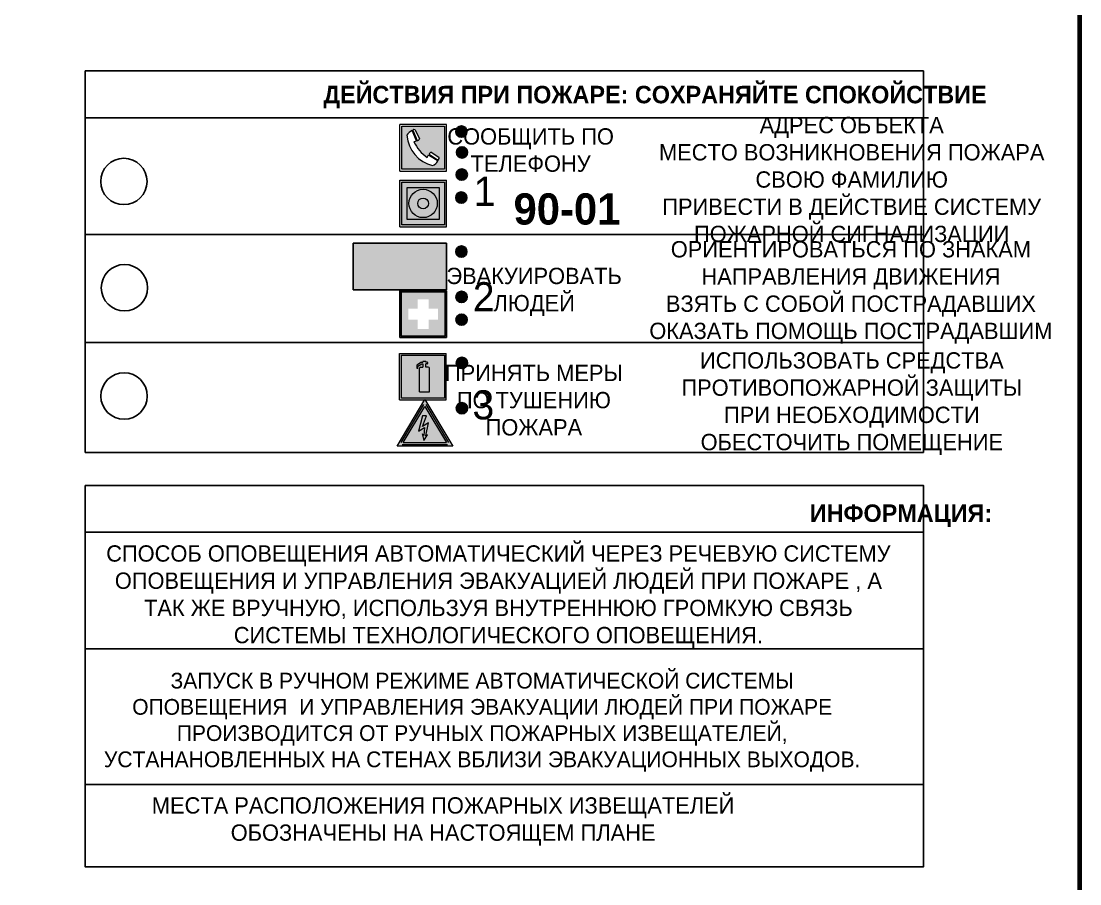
# Model space of a CAD drawing. Header units: millimetres. Extents: x 13114 to 67229, y 22859 to 38520.
# Drawn here: x 18285.4 to 18467, y 25637.4 to 25785.4 of the extents above; entities that cross this region are included whole.
import ezdxf

# ---------------------------------------------------------------- set-up
doc = ezdxf.new("R2010")
doc.units = ezdxf.units.MM
doc.styles.add('обычный', font='arial.ttf')

# ---------------------------------------------------------------- blocks, each defined once
blk = doc.blocks.new('A$C3E6D3DDE')
at = {"lineweight": 5}
h = blk.add_hatch(color=40, dxfattribs=at)
h.paths.add_polyline_path([(24.1, 1.45), (16.46, -11.35), (31.74, -11.35)])
h.paths.add_polyline_path([(24.09, -0.46), (30.03, -10.41), (18.14, -10.41)], flags=16)
h.paths.add_polyline_path([(24.54, -3.08), (23.41, -6.02), (25.13, -5.01), (24.33, -8.5), (24.82, -8.27), (23.79, -9.86), (23.4, -8.04), (23.8, -8.43), (24.04, -6.29), (22.39, -7.25), (23.44, -3.08)], flags=0)
h = blk.add_hatch(color=256, dxfattribs=at)
h.paths.add_polyline_path([(24.37, 0.03, 0.567511), (23.82, 0.03), (17.59, -10.4, 0.582454), (17.86, -10.88), (30.32, -10.88, 0.582149), (30.6, -10.4)])
h.paths.add_polyline_path([(24.09, -0.46), (18.14, -10.41), (30.03, -10.41)], flags=16)
h.paths.add_polyline_path([(24.54, -3.08), (23.41, -6.02), (25.13, -5.01), (24.33, -8.5), (24.82, -8.27), (23.79, -9.86), (23.4, -8.04), (23.8, -8.43), (24.04, -6.29), (22.39, -7.25), (23.44, -3.08)], flags=0)
h = blk.add_hatch(color=40, dxfattribs=at)
h.paths.add_polyline_path([(24.09, -0.46), (18.14, -10.41), (30.03, -10.41)])
h.paths.add_polyline_path([(24.82, -8.27), (23.79, -9.86), (23.4, -8.04), (23.8, -8.43), (24.04, -6.29), (22.39, -7.25), (23.44, -3.08), (24.54, -3.08), (23.41, -6.02), (25.13, -5.01), (24.33, -8.5)], flags=16)
at = {"color": 40, "lineweight": 5}
for p, q in [((16.46, -11.35), (24.1, 1.45)), ((24.1, 1.45), (31.74, -11.35))]:
    blk.add_line(p, q, dxfattribs=at)
at = {"lineweight": 5}
for p, q in [((17.59, -10.4), (23.82, 0.03)), ((24.37, 0.03), (30.6, -10.4)), ((18.14, -10.41), (24.09, -0.46)), ((24.09, -0.46), (30.03, -10.41)), ((23.44, -3.08), (22.39, -7.25)), ((23.41, -6.02), (24.54, -3.08)), ((25.13, -5.01), (23.41, -6.02)), ((24.54, -3.08), (23.44, -3.08)), ((24.33, -8.5), (25.13, -5.01)), ((22.39, -7.25), (24.04, -6.29)), ((23.8, -8.43), (23.4, -8.04)), ((23.4, -8.04), (23.79, -9.86)), ((23.79, -9.86), (24.82, -8.27)), ((24.04, -6.29), (23.8, -8.43)), ((24.82, -8.27), (24.33, -8.5)), ((17.86, -10.88), (30.32, -10.88)), ((18.14, -10.41), (30.03, -10.41))]:
    blk.add_line(p, q, dxfattribs=at)
at = {"color": 50, "lineweight": 5}
blk.add_line((31.74, -11.35), (16.46, -11.35), dxfattribs=at)
blk = doc.blocks.new('A$C456E1F9C')
at = {"lineweight": 5}
h = blk.add_hatch(color=242, dxfattribs=at)
h.paths.add_polyline_path([(0.51, -1.47), (0.51, -13.26), (12.29, -13.26), (12.29, -1.47)])
h.paths.add_polyline_path([(5.42, -4.95, -0.254479), (4.78, -5.4), (3.52, -2.53, -0.209735), (4.23, -2.4)], flags=16)
h.paths.add_polyline_path([(8.53, -8.6), (10.87, -10.17), (10.54, -10.76), (8.03, -9.13, -0.192251)], flags=16)
h.paths.add_polyline_path([(4.61, -5.49, 0.005518), (3.87, -5.72, 0.128647), (7.49, -10.01, 0.00809), (7.83, -9.33), (10.47, -10.97, -0.16736), (8.99, -12.25, -0.327862), (1.95, -3.95, -0.166952), (3.36, -2.62)], flags=16)
at = {"color": 242, "lineweight": 5}
for p, q in [((0, -13.77), (0, -0.97)), ((12.8, -0.97), (0, -0.97)), ((4.61, -5.49), (3.36, -2.62)), ((3.52, -2.53), (4.78, -5.4)), ((4.23, -2.4), (5.42, -4.95)), ((12.8, -13.77), (12.8, -0.97)), ((10.81, -10.12), (8.53, -8.6)), ((7.83, -9.33), (10.47, -10.97)), ((8.03, -9.13), (10.54, -10.76)), ((10.54, -10.76), (10.8, -10.3)), ((10.8, -10.3), (10.81, -10.12)), ((0, -13.77), (12.8, -13.77))]:
    blk.add_line(p, q, dxfattribs=at)
blk.add_lwpolyline([(0.51, -1.47), (12.29, -1.47), (12.29, -13.26), (0.51, -13.26)], close=True, dxfattribs=at)
for centre, radius, start, end in [((4.59, -5.34), 2.99, 114.2845, 152.1974), ((4.02, -3.27), 0.891, 76.3284, 123.7092), ((11.12, -3.31), 9.19, 183.9915, 256.6009), ((14.98, -39.1), 35.17, 107.1487, 108.4135), ((13.86, -0.94), 11.08, 205.5536, 234.8762), ((4.68, -4.59), 0.824, 276.9621, 334.0723), ((8.94, -9.5), 0.989, 114.4092, 157.9388), ((-13.31, 0.8), 23.44, 332.5487, 334.4027), ((7.87, -9.46), 3, 291.9291, 329.9329)]:
    blk.add_arc(centre, radius, start, end, dxfattribs=at)
blk = doc.blocks.new('A$C54414219')
at = {"true_color": 0xffffff}
h = blk.add_hatch(color=7, dxfattribs=at)
h.paths.add_polyline_path([(2.39, -9.45), (2.39, -18.3), (11.23, -18.3), (11.23, -9.45)], flags=0)
h.paths.add_polyline_path([(10.71, -13.87, -1), (2.92, -13.87, -1)], flags=0)
h.paths.add_polyline_path([(8.3, -13.87, -1), (5.33, -13.87, -1)], flags=0)
h.paths.add_polyline_path([(0.41, -7.47), (0.41, -20.27), (13.21, -20.27), (13.21, -7.47)])
h.paths.add_polyline_path([(0.92, -19.77), (12.71, -19.77), (12.71, -7.98), (0.92, -7.98)], flags=16)
h.paths.add_polyline_path([(11.23, -9.45), (11.23, -18.3), (2.39, -18.3), (2.39, -9.45)], flags=0)
at = {"lineweight": 5}
h = blk.add_hatch(color=242, dxfattribs=at)
h.paths.add_polyline_path([(12.71, -7.98), (0.92, -7.98), (0.92, -19.77), (12.71, -19.77)])
h.paths.add_polyline_path([(11.23, -18.3), (2.39, -18.3), (2.39, -9.45), (11.23, -9.45)], flags=16)
h.paths.add_polyline_path([(10.71, -13.87, -1), (2.92, -13.87, -1)], flags=0)
h.paths.add_polyline_path([(8.3, -13.87, -1), (5.33, -13.87, -1)], flags=0)
at = {"true_color": 0xffffff}
h = blk.add_hatch(color=7, dxfattribs=at)
h.paths.add_polyline_path([(2.39, -9.45), (2.39, -18.3), (11.23, -18.3), (11.23, -9.45)])
h.paths.add_polyline_path([(10.71, -13.87, -1), (2.92, -13.87, -1)], flags=16)
h.paths.add_polyline_path([(8.3, -13.87, -1), (5.33, -13.87, -1)], flags=0)
at = {"lineweight": 5}
h = blk.add_hatch(color=242, dxfattribs=at)
h.paths.add_polyline_path([(2.92, -13.87, 1), (10.71, -13.87, 1)])
h.paths.add_polyline_path([(8.3, -13.87, -1), (5.33, -13.87, -1)], flags=16)
at = {"color": 242, "lineweight": 5}
for p, q in [((0.41, -20.27), (0.41, -7.47)), ((0.41, -7.47), (13.21, -7.47)), ((0.41, -7.47), (13.21, -7.47)), ((13.21, -20.27), (13.21, -7.47)), ((0.41, -20.27), (13.21, -20.27))]:
    blk.add_line(p, q, dxfattribs=at)
for points in [[(0.92, -7.98), (12.71, -7.98), (12.71, -19.77), (0.92, -19.77)], [(2.39, -9.45), (11.23, -9.45), (11.23, -18.3), (2.39, -18.3)]]:
    blk.add_lwpolyline(points, close=True, dxfattribs=at)
for radius in [3.89, 1.49]:
    blk.add_circle((6.81, -13.87), radius, dxfattribs=at)
blk = doc.blocks.new('A$C32E8229D')
at = {"true_color": 0xffffff}
blk.add_hatch(color=7, dxfattribs=at).paths.add_polyline_path([(0, 0), (0, -8), (16, -8), (16, 0)])
h = blk.add_hatch(color=126)
h.paths.add_polyline_path([(0.2, -0.2), (15.8, -0.2), (15.8, -7.8), (0.2, -7.8)])
h.paths.add_polyline_path([(13.49, -2.05), (12.08, -2.05), (11.37, -2.63, 0.162397), (11.29, -2.84), (11.29, -3.63), (10.35, -3.63), (10.35, -4.05), (11.68, -4.05), (11.68, -3.48), (12.26, -4.28), (11.29, -5.1), (11.29, -6.78), (11.85, -6.78), (11.85, -5.44), (12.8, -4.64), (12.8, -5.94), (14.46, -5.94), (14.46, -5.39), (13.45, -5.39), (13.45, -3.97), (12.46, -2.59), (13.15, -2.59), (13.69, -3.34), (14.18, -3)], flags=16)
h.paths.add_polyline_path([(10.74, -1.82, 1), (11.8, -1.82, 1)], flags=16)
h.paths.add_polyline_path([(9.39, -3.59), (5.99, -3.59), (6.56, -3.03), (5.91, -3.03), (5.1, -3.83), (5.91, -4.64), (6.56, -4.64), (5.99, -4.09), (9.39, -4.09)], flags=16)
h.paths.add_polyline_path([(4.29, -1.08), (1.72, -1.08), (1.72, -6.6), (4.29, -6.6)], flags=16)
at = {"color": 126}
blk.add_lwpolyline([(16, -8), (0, -8), (0, 0), (16, 0)], close=True, dxfattribs=at)
blk = doc.blocks.new('A$C18900ED3')
h = blk.add_hatch(color=126)
h.paths.add_polyline_path([(-0.18, -0.18), (-7.02, -0.18), (-7.02, -7.02), (-0.18, -7.02)])
h.paths.add_polyline_path([(-5.89, -4.46), (-5.89, -2.77), (-4.46, -2.77), (-4.46, -1.31), (-2.77, -1.31), (-2.77, -2.77), (-1.33, -2.77), (-1.33, -4.46), (-2.77, -4.46), (-2.77, -5.89), (-4.46, -5.89), (-4.46, -4.46)], flags=16)
at = {"color": 126}
for p, q in [((-7.2, 0), (-7.2, -7.2)), ((0, 0), (-7.2, 0)), ((0, -7.2), (0, 0)), ((-7.02, -7.02), (-7.02, -0.18)), ((-7.02, -0.18), (-0.18, -0.18)), ((-0.18, -0.18), (-0.18, -7.02)), ((-7.2, -7.2), (0, -7.2)), ((-0.18, -7.02), (-7.02, -7.02))]:
    blk.add_line(p, q, dxfattribs=at)
blk = doc.blocks.new('A$C3AD82952')
at = {"true_color": 0xf5f5ff}
h = blk.add_hatch(color=7, dxfattribs=at)
h.dxf.hatch_style = 1
h.paths.add_polyline_path([(8.21, 8.73, 0.414214), (7.89, 9.05), (7.22, 9.05), (7.22, 9.92), (7.59, 9.92, 1), (7.57, 10.36), (7.22, 10.36), (7.22, 10.6), (6.43, 10.6), (6.43, 10.36), (6.01, 10.36), (4.74, 9.59), (4.74, 8.69), (4.98, 8.73), (4.98, 9.26), (6.12, 9.91), (6.43, 9.91), (6.43, 9.05), (5.76, 9.05, 0.414214), (5.44, 8.73), (5.44, 2.2), (8.21, 2.2)], flags=0)
h.paths.add_polyline_path([(12.8, 12.8), (0, 12.8), (0, 0), (12.8, 0)])
h.paths.add_polyline_path([(0.51, 12.29), (12.29, 12.29), (12.29, 0.51), (0.51, 0.51)], flags=16)
h.paths.add_polyline_path([(4.74, 9.59), (6.01, 10.36), (6.43, 10.36), (6.43, 10.6), (7.22, 10.6), (7.22, 10.36), (7.59, 10.36, -0.94586), (7.59, 9.92), (7.22, 9.92), (7.22, 9.05), (7.89, 9.05, -0.414214), (8.21, 8.73), (8.21, 2.2), (5.44, 2.2), (5.44, 8.73, -0.414214), (5.76, 9.05), (6.43, 9.05), (6.43, 9.91), (6.12, 9.91), (4.98, 9.26), (4.98, 8.73), (4.74, 8.69)], flags=0)
h = blk.add_hatch(color=242)
h.dxf.hatch_style = 1
h.paths.add_polyline_path([(12.29, 12.29), (0.51, 12.29), (0.51, 0.51), (12.29, 0.51)])
h.paths.add_polyline_path([(4.74, 8.69), (4.74, 9.59), (6.01, 10.36), (6.43, 10.36), (6.43, 10.6), (7.22, 10.6), (7.22, 10.36), (7.59, 10.36, -0.94586), (7.59, 9.92), (7.22, 9.92), (7.22, 9.05), (7.89, 9.05, -0.414214), (8.21, 8.73), (8.21, 2.2), (5.44, 2.2), (5.44, 8.73, -0.414214), (5.76, 9.05), (6.43, 9.05), (6.43, 9.91), (6.12, 9.91), (4.98, 9.26), (4.98, 8.73)], flags=16)
h = blk.add_hatch(color=7, dxfattribs=at)
h.dxf.hatch_style = 1
h.paths.add_polyline_path([(8.21, 8.73, 0.414214), (7.89, 9.05), (7.22, 9.05), (7.22, 9.92), (7.59, 9.92, 1), (7.57, 10.36), (7.22, 10.36), (7.22, 10.6), (6.43, 10.6), (6.43, 10.36), (6.01, 10.36), (4.74, 9.59), (4.74, 8.69), (4.98, 8.73), (4.98, 9.26), (6.12, 9.91), (6.43, 9.91), (6.43, 9.05), (5.76, 9.05, 0.414214), (5.44, 8.73), (5.44, 2.2), (8.21, 2.2)])
at = {"color": 242, "lineweight": 5}
for p, q in [((0, 0), (0, 12.8)), ((0, 12.8), (12.8, 12.8)), ((12.8, 0), (12.8, 12.8)), ((6.01, 10.36), (4.74, 9.59)), ((4.74, 9.59), (4.74, 8.69)), ((4.74, 8.69), (4.98, 8.73)), ((4.98, 9.26), (6.12, 9.91)), ((4.98, 8.73), (4.98, 9.26)), ((5.44, 2.2), (5.44, 8.73)), ((5.76, 9.05), (6.43, 9.05)), ((6.01, 10.36), (6.43, 10.36)), ((6.12, 9.91), (6.43, 9.91)), ((7.22, 10.6), (6.43, 10.6)), ((6.43, 10.6), (6.43, 10.36)), ((6.43, 9.91), (6.43, 9.05)), ((7.22, 10.36), (7.22, 10.6)), ((7.59, 10.36), (7.22, 10.36)), ((7.22, 9.05), (7.22, 9.92)), ((7.59, 9.92), (7.22, 9.92)), ((7.89, 9.05), (7.22, 9.05)), ((8.21, 2.2), (8.21, 8.73)), ((0, 0), (12.8, 0)), ((5.44, 2.2), (8.21, 2.2))]:
    blk.add_line(p, q, dxfattribs=at)
blk.add_lwpolyline([(0.51, 12.29), (12.29, 12.29), (12.29, 0.51), (0.51, 0.51)], close=True, dxfattribs=at)
for centre, radius, start, end in [((5.76, 8.73), 0.32, 90, 180), ((7.58, 10.14), 0.223, 273.1875, 86.8125), ((7.89, 8.73), 0.32, 0, 90)]:
    blk.add_arc(centre, radius, start, end, dxfattribs=at)

msp = doc.modelspace()

# ---------------------------------------------------------------- hatches: boundary and pattern name
at = {"lineweight": 0}
h = msp.add_hatch(color=256, dxfattribs=at)
h.dxf.hatch_style = 1
h.paths.add_polyline_path([(18359.94, 25766.42, 1), (18361.87, 25766.42, 1)])
h = msp.add_hatch(color=256, dxfattribs=at)
h.dxf.hatch_style = 1
h.paths.add_polyline_path([(18360.04, 25762.84, 1), (18361.97, 25762.84, 1)])
h = msp.add_hatch(color=256, dxfattribs=at)
h.dxf.hatch_style = 1
h.paths.add_polyline_path([(18360, 25759.03, 1), (18361.93, 25759.03, 1)])
h = msp.add_hatch(color=256, dxfattribs=at)
h.dxf.hatch_style = 1
h.paths.add_polyline_path([(18359.92, 25755.1, 1), (18361.85, 25755.1, 1)])
h = msp.add_hatch(color=256, dxfattribs=at)
h.dxf.hatch_style = 1
h.paths.add_polyline_path([(18359.93, 25745.83, 1), (18361.86, 25745.83, 1)])
h = msp.add_hatch(color=256, dxfattribs=at)
h.dxf.hatch_style = 1
h.paths.add_polyline_path([(18359.97, 25738.05, 1), (18361.9, 25738.05, 1)])
h = msp.add_hatch(color=256, dxfattribs=at)
h.dxf.hatch_style = 1
h.paths.add_polyline_path([(18359.96, 25734.15, 1), (18361.9, 25734.15, 1)])
h = msp.add_hatch(color=256, dxfattribs=at)
h.dxf.hatch_style = 1
h.paths.add_polyline_path([(18360.02, 25726.73, 1), (18361.96, 25726.73, 1)])
h = msp.add_hatch(color=256, dxfattribs=at)
h.dxf.hatch_style = 1
h.paths.add_polyline_path([(18360.03, 25718.96, 1), (18361.96, 25718.96, 1)])

# ---------------------------------------------------------------- linework, layer by layer
at = {"color": 6, "lineweight": 100}
msp.add_lwpolyline([(17866.97, 25463.3), (18466.97, 25463.3), (18466.97, 25858.3), (17866.97, 25858.3)], close=True, dxfattribs=at)
for points in [[(18296.39, 25768.78), (18440.16, 25768.78), (18440.16, 25776.83), (18296.39, 25776.83)], [(18296.39, 25768.78), (18440.16, 25768.78), (18440.16, 25711.38), (18296.39, 25711.38)]]:
    msp.add_lwpolyline(points, close=True)
for points in [[(18354.81, 25748.78), (18296.39, 25748.78), (18440.16, 25748.78)], [(18354.81, 25730.21), (18296.39, 25730.21), (18440.16, 25730.21)]]:
    msp.add_lwpolyline(points)
at = {"color": 0}
msp.add_lwpolyline([(18296.39, 25705.72), (18440.16, 25705.72), (18440.16, 25640.27), (18296.39, 25640.27)], close=True, dxfattribs=at)
for points in [[(18296.39, 25697.67), (18440.16, 25697.67)], [(18296.39, 25677.67), (18440.16, 25677.67)], [(18296.39, 25654.42), (18440.16, 25654.42)]]:
    msp.add_lwpolyline(points, dxfattribs=at)
for centre, radius in [((18360.9, 25766.42), 0.966), ((18361.01, 25762.84), 0.966), ((18303.02, 25757.86), 3.98), ((18360.97, 25759.03), 0.966), ((18360.89, 25755.1), 0.966), ((18360.9, 25745.83), 0.966), ((18303.11, 25739.63), 3.98), ((18360.94, 25738.05), 0.966), ((18360.93, 25734.15), 0.966), ((18360.99, 25726.73), 0.966), ((18303.05, 25721.05), 3.98), ((18360.99, 25718.96), 0.966)]:
    msp.add_circle(centre, radius)

# ---------------------------------------------------------------- block references
for name, p, xscale, yscale, zscale in [('A$C456E1F9C', (18350.35, 25768.24), 0.625, 0.625, 0.625), ('A$C54414219', (18350.09, 25762.75), 0.625, 0.625, 0.625), ('A$C18900ED3', (18358.35, 25739.11), 1.111111111007631, 1.111111111007631, 1.111111111007631), ('A$C3AD82952', (18350.3, 25720.37), 0.625, 0.625, 0.625), ('A$C3E6D3DDE', (18339.58, 25719.56), 0.625, 0.625, 0.625)]:
    msp.add_blockref(name, p, dxfattribs=dict(xscale=xscale, yscale=yscale, zscale=zscale))
at = {"xscale": -1}
msp.add_blockref('A$C32E8229D', (18358.35, 25747.26), dxfattribs=at)

# ---------------------------------------------------------------- texts
at = {"lineweight": 0, "attachment_point": 5, "style": 'обычный'}
for s, insert, char_height, width in [('{\\fProxima Nova Rg|b1|i0|c204|p2;ДЕЙСТВИЯ ПРИ ПОЖАРЕ: СОХРАНЯЙТЕ СПОКОЙСТВИЕ\\H1.6644x; }', (18394.11, 25772.33), 3, 175.1736), ('\\pi-8.4,l8.4,t8.4;{\\fProxima Nova Rg|b0|i0|c204|p2;АДРЕС ОБЪЕКТА\\PМЕСТО ВОЗНИКНОВЕНИЯ ПОЖАРА \\PСВОЮ ФАМИЛИЮ\\PПРИВЕСТИ В ДЕЙСТВИЕ СИСТЕМУ \\PПОЖАРНОЙ СИГНАЛИЗАЦИИ}', (18427.85, 25757.79), 2.8, 126.6484), ('{\\fProxima Nova Rg|b0|i0|c204|p2;СООБЩИТЬ ПО \\PТЕЛЕФОНУ}', (18372.78, 25763.23), 2.8, 126.6484), ('{\\fProxima Nova Rg|b0|i0|c204|p2;1\\H1.1667x; }', (18364.88, 25756.17), 5, 126.6484), ('{\\fProxima Nova Rg|b1|i0|c204|p2;\\H1.0714x;90-01\\fProxima Nova Rg|b0|i0|c204|p2;\\H0.93331x; \\H1.3449x; }', (18379.01, 25753.1), 5, 126.6484), ('\\pi-8.4,l8.4,t8.4;{\\fProxima Nova Rg|b0|i0|c204|p2;ОРИЕНТИРОВАТЬСЯ ПО ЗНАКАМ \\PНАПРАВЛЕНИЯ ДВИЖЕНИЯ\\PВЗЯТЬ С СОБОЙ ПОСТРАДАВШИХ\\PОКАЗАТЬ ПОМОЩЬ ПОСТРАДАВШИМ}', (18427.71, 25738.82), 2.8, 126.6484), ('{\\fProxima Nova Rg|b0|i0|c204|p2;ЭВАКУИРОВАТЬ \\PЛЮДЕЙ}', (18373.38, 25738.91), 2.8, 126.6484), ('{\\fProxima Nova Rg|b0|i0|c204|p2;2\\H1.1967x; }', (18364.73, 25738.08), 5, 126.6484), ('\\pi-8.4,l8.4,t8.4;{\\fProxima Nova Rg|b0|i0|c204|p2;ИСПОЛЬЗОВАТЬ СРЕДСТВА \\PПРОТИВОПОЖАРНОЙ ЗАЩИТЫ \\PПРИ НЕОБХОДИМОСТИ \\PОБЕСТОЧИТЬ ПОМЕЩЕНИЕ}', (18427.87, 25719.75), 2.8, 126.6484), ('{\\fProxima Nova Rg|b0|i0|c204|p2;ПРИНЯТЬ МЕРЫ \\PПО ТУШЕНИЮ \\PПОЖАРА}', (18373.34, 25720.33), 2.8, 126.6484), ('{\\fProxima Nova Rg|b0|i0|c204|p2;3\\H1.1967x; }', (18364.67, 25719.5), 5, 126.6484), ('{\\fProxima Nova Rg|b1|i0|c204|p2;ИНФОРМАЦИЯ:\\H1.1997x; }', (18436.3, 25700.52), 3, 175.1736), ('{\\fProxima Nova Rg|b0|i0|c204|p2;СПОСОБ ОПОВЕЩЕНИЯ АВТОМАТИЧЕСКИЙ ЧЕРЕЗ РЕЧЕВУЮ СИСТЕМУ ОПОВЕЩЕНИЯ И УПРАВЛЕНИЯ ЭВАКУАЦИЕЙ ЛЮДЕЙ ПРИ ПОЖАРЕ , А ТАК ЖЕ ВРУЧНУЮ, ИСПОЛЬЗУЯ ВНУТРЕННЮЮ ГРОМКУЮ СВЯЗЬ СИСТЕМЫ ТЕХНОЛОГИЧЕСКОГО ОПОВЕЩЕНИЯ.}', (18367.25, 25686.63), 2.8, 137.0334), ('{\\fProxima Nova Rg|b0|i0|c204|p2;\\P\\pt8.1;ЗАПУСК В РУЧНОМ РЕЖИМЕ АВТОМАТИЧЕСКОЙ СИСТЕМЫ ОПОВЕЩЕНИЯ  И УПРАВЛЕНИЯ ЭВАКУАЦИИ ЛЮДЕЙ ПРИ ПОЖАРЕ ПРОИЗВОДИТСЯ ОТ РУЧНЫХ ПОЖАРНЫХ ИЗВЕЩАТЕЛЕЙ, УСТАНАНОВЛЕННЫХ НА СТЕНАХ ВБЛИЗИ ЭВАКУАЦИОННЫХ ВЫХОДОВ. }', (18364.47, 25667.33), 2.7, 131.4512), ('\\pt8.4;{\\fProxima Nova Rg|b0|i0|c204|p2;\\PМЕСТА РАСПОЛОЖЕНИЯ ПОЖАРНЫХ ИЗВЕЩАТЕЛЕЙ ОБОЗНАЧЕНЫ НА НАСТОЯЩЕМ ПЛАНЕ}', (18357.77, 25650.41), 2.8, 118.5618)]:
    msp.add_mtext(s, dxfattribs=dict(at, insert=insert, char_height=char_height, width=width))

doc.saveas('drawing.dxf')
